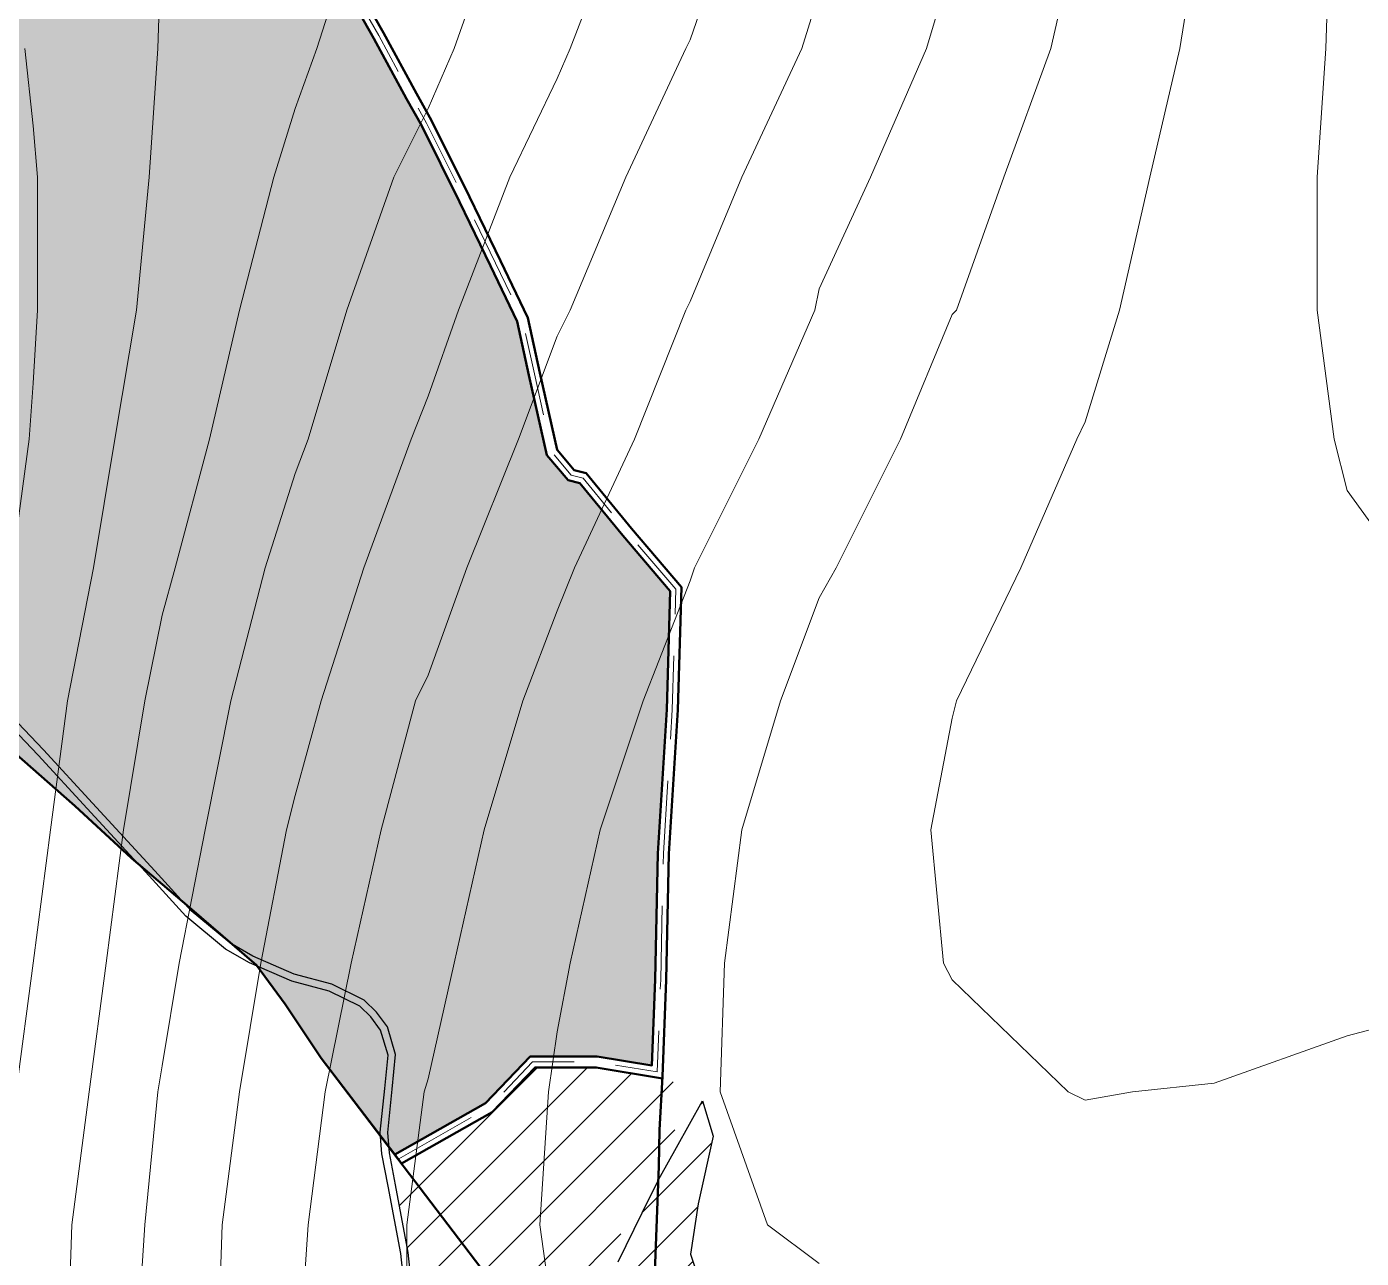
# Model space of a CAD drawing. Header units: metres. Extents: x 199095 to 216734, y 1644234 to 1657008.
# Drawn here: x 207445 to 208046, y 1649190 to 1649744 of the extents above; entities that cross this region are included whole.
import ezdxf

# ---------------------------------------------------------------- set-up
doc = ezdxf.new("R2010")
doc.units = ezdxf.units.M
doc.linetypes.add('DASHED', pattern=[0.75, 0.5, -0.25])
for name, color, linetype in [('250 Ac', 10, 'Continuous'), ('BT Road', 7, 'Continuous'), ('C-ANNO-MATC', 7, 'DASHED'), ('PONNAMPALLE VILLAGE', 253, 'Continuous')]:
    doc.layers.add(name, color=color, linetype=linetype)
doc.layers.add('CONTOURS', color=8, linetype='Continuous', lineweight=9)
doc.layers.add('Plot hatching', color=7, linetype='Continuous', true_color=0xffffdb)

msp = doc.modelspace()

# ---------------------------------------------------------------- hatches: boundary and pattern name
at = {"layer": 'Plot hatching', "linetype": 'ByBlock'}
h = msp.add_hatch(color=256, dxfattribs=at)
h.dxf.hatch_style = 1
h.paths.add_polyline_path([(207582.73, 1649771.33), (207570.35, 1649793.75), (207567.46, 1649804.36), (207561.11, 1649826.9), (207554.66, 1649849.93), (207451.01, 1649997.45), (207423.77, 1650003.52), (207404.8, 1650027.01), (207381.29, 1650056.18), (207342.47, 1650105.08), (207301.61, 1650117.84), (207289.65, 1650128.93), (207281.06, 1650141.98), (207277.4, 1650177.12), (207274.47, 1650188.06), (206461.38, 1650188.06), (206187.67, 1650188.06), (206166.47, 1650151.83), (206232.81, 1650071.26), (206243.99, 1650029.38), (206253.65, 1649969.5), (206257.51, 1649911.62), (206249.79, 1649851.75), (206226.6, 1649793.75), (206226.6, 1649791.88), (206191.83, 1649733.88), (206173.19, 1649716.78), (206186.55, 1649707.57), (206208.14, 1649693.4), (206240.85, 1649670.66), (206269.9, 1649650.41), (206287.1, 1649656.71), (206330.9, 1649671.11), (206362.86, 1649681.83), (206405.08, 1649695.93), (206430.93, 1649696.24), (206461.86, 1649695.55), (206501.44, 1649695.67), (206530.78, 1649696.53), (206575.06, 1649684.49), (206615.48, 1649673.5), (206664.24, 1649659.36), (206703.33, 1649647.85), (206725.05, 1649642.14), (206768.62, 1649629.98), (206809.46, 1649624.12), (206879.99, 1649615.17), (206909.22, 1649609.24), (206926.22, 1649603.5), (206942.89, 1649597.21), (206963.84, 1649588.79), (206989.12, 1649579.38), (207017, 1649569.54), (207047.3, 1649557.55), (207071.65, 1649548.43), (207092.11, 1649541.17), (207111.13, 1649534), (207118.84, 1649531.29), (207135.72, 1649525.66), (207158.19, 1649518.49), (207190.77, 1649506.87), (207230.54, 1649493.76), (207262.74, 1649483.55), (207289.65, 1649476.56), (207336.5, 1649464), (207382.4, 1649451.17), (207409.45, 1649444.58), (207415.96, 1649438.66), (207439.38, 1649417.39), (207466.87, 1649393.23), (207492.32, 1649369.6), (207518.31, 1649347.6), (207548.53, 1649321.55), (207561.51, 1649304.07), (207577.69, 1649279.74), (207610.71, 1649236.32), (207651.49, 1649259.45), (207671.71, 1649280.52), (207701.75, 1649280.52), (207726.39, 1649276.45), (207727.86, 1649315.07), (207729.08, 1649371.83), (207733.09, 1649436.54), (207734.6, 1649489.77), (207713.32, 1649514.78), (207694.05, 1649538.38), (207688.69, 1649539.67), (207679.21, 1649550.98), (207671.12, 1649586.95), (207665.85, 1649611.09), (207653.86, 1649636.14), (207639.84, 1649664.92), (207622.85, 1649699.09), (207616.09, 1649711.14), (207601.34, 1649738.4)])
at = {"layer": 'PONNAMPALLE VILLAGE'}
h = msp.add_hatch(dxfattribs=at)
h.set_pattern_fill('ANSI31', color=256, scale=5)
h.paths.add_polyline_path([(207734.62, 1649270.03), (207701.34, 1649275.52), (207673.84, 1649275.52), (207654.59, 1649255.46), (207609.65, 1649229.97), (207616.74, 1649192.3), (207619.24, 1649169.01), (207620.21, 1649159.99), (207624, 1649137.14), (207627.79, 1649114.29), (207629.57, 1649110.18), (207651.38, 1649126.67), (207668.44, 1649139.9), (207680.23, 1649149.11), (207696.22, 1649167.69), (207706.19, 1649187.97), (207717.25, 1649210.46), (207731.59, 1649238.17), (207742.71, 1649258.16), (207745.37, 1649262.95)])
h = msp.add_hatch(dxfattribs=at)
h.set_pattern_fill('ANSI31', color=256, scale=5)
h.paths.add_polyline_path([(207749.1, 1649260.52), (207754.04, 1649244.69), (207747.27, 1649214.16), (207743.74, 1649191.57), (207749.85, 1649172.99), (207739.03, 1649142.76), (207783.98, 1649128.34), (207822.09, 1649113.19), (207870.9, 1649113.19), (207904.17, 1649152.21), (207977.35, 1649137.35), (207987.56, 1649069.94), (207931.56, 1649070.09), (207876.42, 1649069.54), (207834.31, 1649068.02), (207813.55, 1649067.72), (207807.58, 1649067.63), (207757, 1649072.86), (207709.26, 1649084.6), (207690.28, 1649089), (207670.25, 1649093.45), (207662.43, 1649095.19), (207642.27, 1649100.4), (207631.35, 1649106.07), (207656.54, 1649125.01), (207683.63, 1649146.14), (207699.97, 1649165.27), (207711.18, 1649188.05), (207725.68, 1649217.54), (207730.24, 1649226.63), (207737.45, 1649239.59)])

# ---------------------------------------------------------------- linework, layer by layer
at = {"linetype": 'ByBlock', "lineweight": 40, "flags": 128}
for points in [[(207727.73, 1649183.49), (207729.51, 1649231.15), (207729.82, 1649247.47), (207731.2, 1649271.51), (207732.86, 1649314.92), (207734.08, 1649371.62), (207738.09, 1649436.32), (207739.65, 1649491.55), (207717.16, 1649517.99), (207696.85, 1649542.85), (207691.46, 1649544.14), (207683.82, 1649553.26), (207676, 1649588.03), (207670.62, 1649612.72), (207658.36, 1649638.31), (207644.33, 1649667.12), (207627.27, 1649701.43), (207620.47, 1649713.56), (207605.71, 1649740.82), (207587.1, 1649773.77)], [(207439.38, 1649417.39), (207466.87, 1649393.23), (207492.32, 1649369.6), (207518.31, 1649347.6), (207548.53, 1649321.55), (207561.51, 1649304.07), (207577.69, 1649279.74), (207651.86, 1649182.22)]]:
    msp.add_lwpolyline(points, dxfattribs=at)
at = {"linetype": 'ByBlock', "lineweight": 9, "flags": 128}
msp.add_lwpolyline([(207729.51, 1649231.15), (207729.82, 1649247.47), (207731.15, 1649270.6), (207701.34, 1649275.52), (207673.84, 1649275.52), (207654.59, 1649255.46), (207613.76, 1649232.3), (207651.86, 1649182.22), (207654.65, 1649178.61), (207670.68, 1649158.24), (207703.57, 1649115.01), (207723.24, 1649087.37), (207725.62, 1649139.85), (207727.73, 1649183.49)], close=True, dxfattribs=at)
at = {"layer": '250 Ac', "linetype": 'ByBlock', "lineweight": 50, "flags": 128}
for points in [[(207582.73, 1649771.33), (207601.34, 1649738.4), (207616.09, 1649711.14), (207622.85, 1649699.09), (207639.84, 1649664.92), (207653.86, 1649636.14), (207665.85, 1649611.09), (207671.12, 1649586.95), (207679.21, 1649550.98), (207688.69, 1649539.67), (207694.05, 1649538.38), (207713.32, 1649514.78), (207734.6, 1649489.77), (207733.09, 1649436.54), (207729.08, 1649371.83), (207727.86, 1649315.07), (207726.39, 1649276.45), (207701.75, 1649280.52), (207671.71, 1649280.52), (207651.49, 1649259.45), (207610.71, 1649236.32), (207613.76, 1649232.3), (207654.59, 1649255.46), (207673.84, 1649275.52), (207701.34, 1649275.52), (207731.15, 1649270.6), (207731.2, 1649271.51), (207732.86, 1649314.92), (207734.08, 1649371.62), (207738.09, 1649436.32), (207739.65, 1649491.55), (207717.16, 1649517.99), (207696.85, 1649542.85), (207691.46, 1649544.14), (207683.82, 1649553.26), (207676, 1649588.03), (207670.62, 1649612.72), (207658.36, 1649638.31), (207644.33, 1649667.12), (207627.27, 1649701.43), (207620.47, 1649713.56), (207605.71, 1649740.82), (207587.1, 1649773.77)], [(207727.73, 1649183.49), (207729.51, 1649231.15), (207729.82, 1649247.47), (207731.2, 1649271.51), (207732.86, 1649314.92), (207734.08, 1649371.62), (207738.09, 1649436.32), (207739.65, 1649491.55), (207717.16, 1649517.99), (207696.85, 1649542.85), (207691.46, 1649544.14), (207683.82, 1649553.26), (207676, 1649588.03), (207670.62, 1649612.72), (207658.36, 1649638.31), (207644.33, 1649667.12), (207627.27, 1649701.43), (207620.47, 1649713.56), (207605.71, 1649740.82), (207587.1, 1649773.77)], [(207727.73, 1649183.49), (207729.51, 1649231.15), (207729.82, 1649247.47), (207731.2, 1649271.51), (207732.86, 1649314.92), (207734.08, 1649371.62), (207738.09, 1649436.32), (207739.65, 1649491.55), (207717.16, 1649517.99), (207696.85, 1649542.85), (207691.46, 1649544.14), (207683.82, 1649553.26), (207676, 1649588.03), (207670.62, 1649612.72), (207658.36, 1649638.31), (207644.33, 1649667.12), (207627.27, 1649701.43), (207620.47, 1649713.56), (207605.71, 1649740.82), (207587.1, 1649773.77)], [(207439.38, 1649417.39), (207466.87, 1649393.23), (207492.32, 1649369.6), (207518.31, 1649347.6), (207548.53, 1649321.55), (207561.51, 1649304.07), (207577.69, 1649279.74), (207610.71, 1649236.32), (207651.49, 1649259.45), (207671.71, 1649280.52), (207701.75, 1649280.52), (207726.39, 1649276.45), (207727.86, 1649315.07), (207729.08, 1649371.83), (207733.09, 1649436.54), (207734.6, 1649489.77), (207713.32, 1649514.78), (207694.05, 1649538.38), (207688.69, 1649539.67), (207679.21, 1649550.98), (207671.12, 1649586.95), (207665.85, 1649611.09), (207653.86, 1649636.14), (207639.84, 1649664.92), (207622.85, 1649699.09), (207616.09, 1649711.14), (207601.34, 1649738.4), (207582.73, 1649771.33)], [(207439.38, 1649417.39), (207466.87, 1649393.23), (207492.32, 1649369.6), (207518.31, 1649347.6), (207548.53, 1649321.55), (207561.51, 1649304.07), (207577.69, 1649279.74), (207651.86, 1649182.22)], [(207439.38, 1649417.39), (207466.87, 1649393.23), (207492.32, 1649369.6), (207518.31, 1649347.6), (207548.53, 1649321.55), (207561.51, 1649304.07), (207577.69, 1649279.74), (207651.86, 1649182.22)]]:
    msp.add_lwpolyline(points, dxfattribs=at)
at = {"layer": 'BT Road', "flags": 128}
for points in [[(207616.89, 1649159.54), (207613.43, 1649191.81), (207607.71, 1649222.19), (207604.98, 1649236.69), (207604.2, 1649246.36), (207606.2, 1649266.05), (207607.73, 1649281.06), (207604.39, 1649292.29), (207600, 1649298.24), (207595.06, 1649303.1), (207581.3, 1649309.86), (207564.41, 1649314.29), (207545.33, 1649322.53), (207534.56, 1649328.79), (207516.83, 1649343.55), (207500.3, 1649361.65), (207472.33, 1649392.07), (207450.29, 1649416.03), (207436, 1649431.15)], [(207620.21, 1649159.99), (207616.74, 1649192.3), (207611, 1649222.81), (207608.3, 1649237.13), (207607.56, 1649246.33), (207609.53, 1649265.71), (207611.12, 1649281.38), (207607.43, 1649293.81), (207602.53, 1649300.44), (207597.03, 1649305.86), (207582.48, 1649313.01), (207565.5, 1649317.47), (207546.84, 1649325.53), (207536.49, 1649331.54), (207519.15, 1649345.98), (207502.77, 1649363.91), (207474.79, 1649394.34), (207452.74, 1649418.32), (207438.29, 1649433.6)]]:
    msp.add_lwpolyline(points, dxfattribs=at)
at = {"layer": 'C-ANNO-MATC', "lineweight": 9, "ltscale": 75, "flags": 128}
msp.add_lwpolyline([(207612.53, 1649234.48), (207653.04, 1649257.45), (207672.77, 1649278.02), (207701.54, 1649278.02), (207728.78, 1649273.52), (207730.36, 1649314.99), (207731.58, 1649371.73), (207735.59, 1649436.43), (207737.13, 1649490.66), (207715.24, 1649516.39), (207695.45, 1649540.62), (207690.08, 1649541.91), (207681.51, 1649552.12), (207673.56, 1649587.49), (207668.24, 1649611.91), (207656.11, 1649637.23), (207642.08, 1649666.02), (207625.06, 1649700.26), (207618.28, 1649712.35), (207603.52, 1649739.61), (207584.91, 1649772.55), (207572.69, 1649794.69), (207569.87, 1649805.03), (207563.51, 1649827.57), (207556.95, 1649851.02), (207456.21, 1649994.4)], dxfattribs=at)
at = {"layer": 'CONTOURS', "flags": 128}
for points in [[(207565.97, 1650205.12), (207604.59, 1650145.25), (207625.84, 1650108.5), (207633.56, 1650087.25), (207658.67, 1650029.38), (207683.78, 1649977.25), (207687.66, 1649969.5), (207710.83, 1649911.62), (207720.48, 1649851.75), (207712.77, 1649793.75), (207689.58, 1649733.88), (207683.78, 1649720.38), (207662.55, 1649676), (207639.36, 1649616.12), (207625.84, 1649577.5), (207618.12, 1649558.12), (207596.88, 1649500.25), (207577.56, 1649440.38), (207565.97, 1649397.88), (207562.11, 1649382.38), (207550.52, 1649322.5), (207540.86, 1649264.62), (207533.12, 1649204.75), (207531.2, 1649146.88)], [(207639.36, 1650205.12), (207668.34, 1650145.25), (207683.78, 1650100.88), (207687.66, 1650087.25), (207708.89, 1650029.38), (207735.94, 1649969.5), (207743.67, 1649950.25), (207759.12, 1649911.62), (207770.7, 1649851.75), (207762.98, 1649793.75), (207743.67, 1649737.75), (207741.73, 1649733.88), (207714.69, 1649676), (207689.58, 1649616.12), (207683.78, 1649604.5), (207666.41, 1649558.12), (207643.23, 1649500.25), (207625.84, 1649452), (207620.05, 1649440.38), (207604.59, 1649382.38), (207591.08, 1649322.5), (207579.48, 1649264.62), (207571.77, 1649204.75), (207567.91, 1649146.88)], [(207998.62, 1650205.12), (207987.03, 1650145.25), (207979.31, 1650087.25), (207990.89, 1650029.38), (207990.89, 1650029.38), (208008.28, 1649969.5), (208021.8, 1649911.62), (208029.53, 1649851.75), (208031.45, 1649793.75), (208029.53, 1649733.88), (208025.67, 1649676), (208025.67, 1649616.12), (208033.39, 1649558.12), (208039.19, 1649535), (208064.3, 1649500.25)], [(207506.09, 1650191.62), (207535.06, 1650145.25), (207565.97, 1650093.12), (207569.83, 1650087.25), (207600.73, 1650029.38), (207625.84, 1649988.88), (207633.56, 1649969.5), (207656.75, 1649911.62), (207668.34, 1649851.75), (207658.67, 1649793.75), (207637.44, 1649733.88), (207625.84, 1649706.88), (207610.39, 1649676), (207589.14, 1649616.12), (207571.77, 1649558.12), (207565.97, 1649542.75), (207552.45, 1649500.25), (207537, 1649440.38), (207525.41, 1649382.38), (207513.81, 1649322.5), (207506.09, 1649276.25), (207504.16, 1649264.62), (207498.36, 1649204.75), (207494.5, 1649146.88)], [(207448.14, 1650182), (207465.53, 1650145.25), (207494.5, 1650087.25), (207506.09, 1650058.38), (207523.47, 1650029.38), (207560.17, 1649969.5), (207565.97, 1649959.88), (207589.14, 1649911.62), (207602.67, 1649851.75), (207594.94, 1649793.75), (207575.62, 1649733.88), (207565.97, 1649706.88), (207556.31, 1649676), (207540.86, 1649616.12), (207527.34, 1649558.12), (207511.89, 1649500.25), (207506.09, 1649479), (207498.36, 1649440.38), (207488.7, 1649382.38), (207480.98, 1649322.5), (207473.25, 1649264.62), (207465.53, 1649204.75), (207463.59, 1649146.88)], [(207444.28, 1650029.38), (207448.14, 1650015.88), (207463.59, 1649969.5), (207484.84, 1649911.62), (207502.23, 1649851.75), (207506.09, 1649793.75), (207504.16, 1649733.88), (207500.3, 1649676), (207494.5, 1649616.12), (207484.84, 1649558.12), (207475.19, 1649500.25), (207463.59, 1649440.38), (207455.88, 1649382.38), (207448.14, 1649322.5), (207448.14, 1649322.5), (207440.42, 1649264.62)], [(207919.44, 1649793.75), (207905.91, 1649733.88), (207884.67, 1649676), (207863.42, 1649616.12), (207861.48, 1649614.12), (207838.31, 1649558.12), (207809.34, 1649500.25), (207801.61, 1649486.75), (207784.23, 1649440.38), (207766.84, 1649382.38), (207759.12, 1649322.5), (207757.19, 1649264.62), (207778.44, 1649204.75), (207801.61, 1649187.38)], [(207973.52, 1649793.75), (207963.86, 1649733.88), (207950.33, 1649676), (207936.81, 1649616.12), (207921.36, 1649565.88), (207917.5, 1649558.12), (207892.39, 1649500.25), (207863.42, 1649440.38), (207861.48, 1649432.62), (207851.83, 1649382.38), (207857.62, 1649322.5), (207861.48, 1649314.88), (207913.64, 1649264.62), (207921.36, 1649260.75), (207942.61, 1649264.62), (207979.31, 1649268.5), (208039.19, 1649289.75), (208097.12, 1649305.12)], [(207861.48, 1649772.5), (207849.89, 1649733.88), (207824.78, 1649676), (207801.61, 1649625.75), (207799.67, 1649616.12), (207774.56, 1649558.12), (207745.59, 1649500.25), (207743.67, 1649494.38), (207722.42, 1649440.38), (207703.11, 1649382.38), (207689.58, 1649322.5), (207683.78, 1649291.62), (207679.92, 1649264.62), (207676.06, 1649204.75), (207683.78, 1649148.75)], [(207801.61, 1649759), (207793.89, 1649733.88), (207766.84, 1649676), (207743.67, 1649620), (207741.73, 1649616.12), (207718.56, 1649558.12), (207691.52, 1649500.25), (207683.78, 1649480.88), (207668.34, 1649440.38), (207650.95, 1649382.38), (207637.44, 1649322.5), (207625.84, 1649270.38), (207623.91, 1649264.62), (207616.19, 1649204.75), (207616.19, 1649146.88)], [(207444.28, 1649733.88), (207448.14, 1649699.12), (207450.08, 1649676), (207450.08, 1649616.12), (207448.14, 1649583.25), (207446.22, 1649558.12), (207438.48, 1649500.25)]]:
    msp.add_lwpolyline(points, dxfattribs=at)
at = {"layer": 'PONNAMPALLE VILLAGE', "flags": 128}
for points in [[(207711.18, 1649188.05), (207725.68, 1649217.54), (207730.24, 1649226.63), (207737.45, 1649239.59), (207749.1, 1649260.52)], [(207749.1, 1649260.52), (207754.04, 1649244.69), (207747.27, 1649214.16), (207743.74, 1649191.57), (207749.85, 1649172.99)]]:
    msp.add_lwpolyline(points, dxfattribs=at)

doc.saveas('drawing.dxf')
